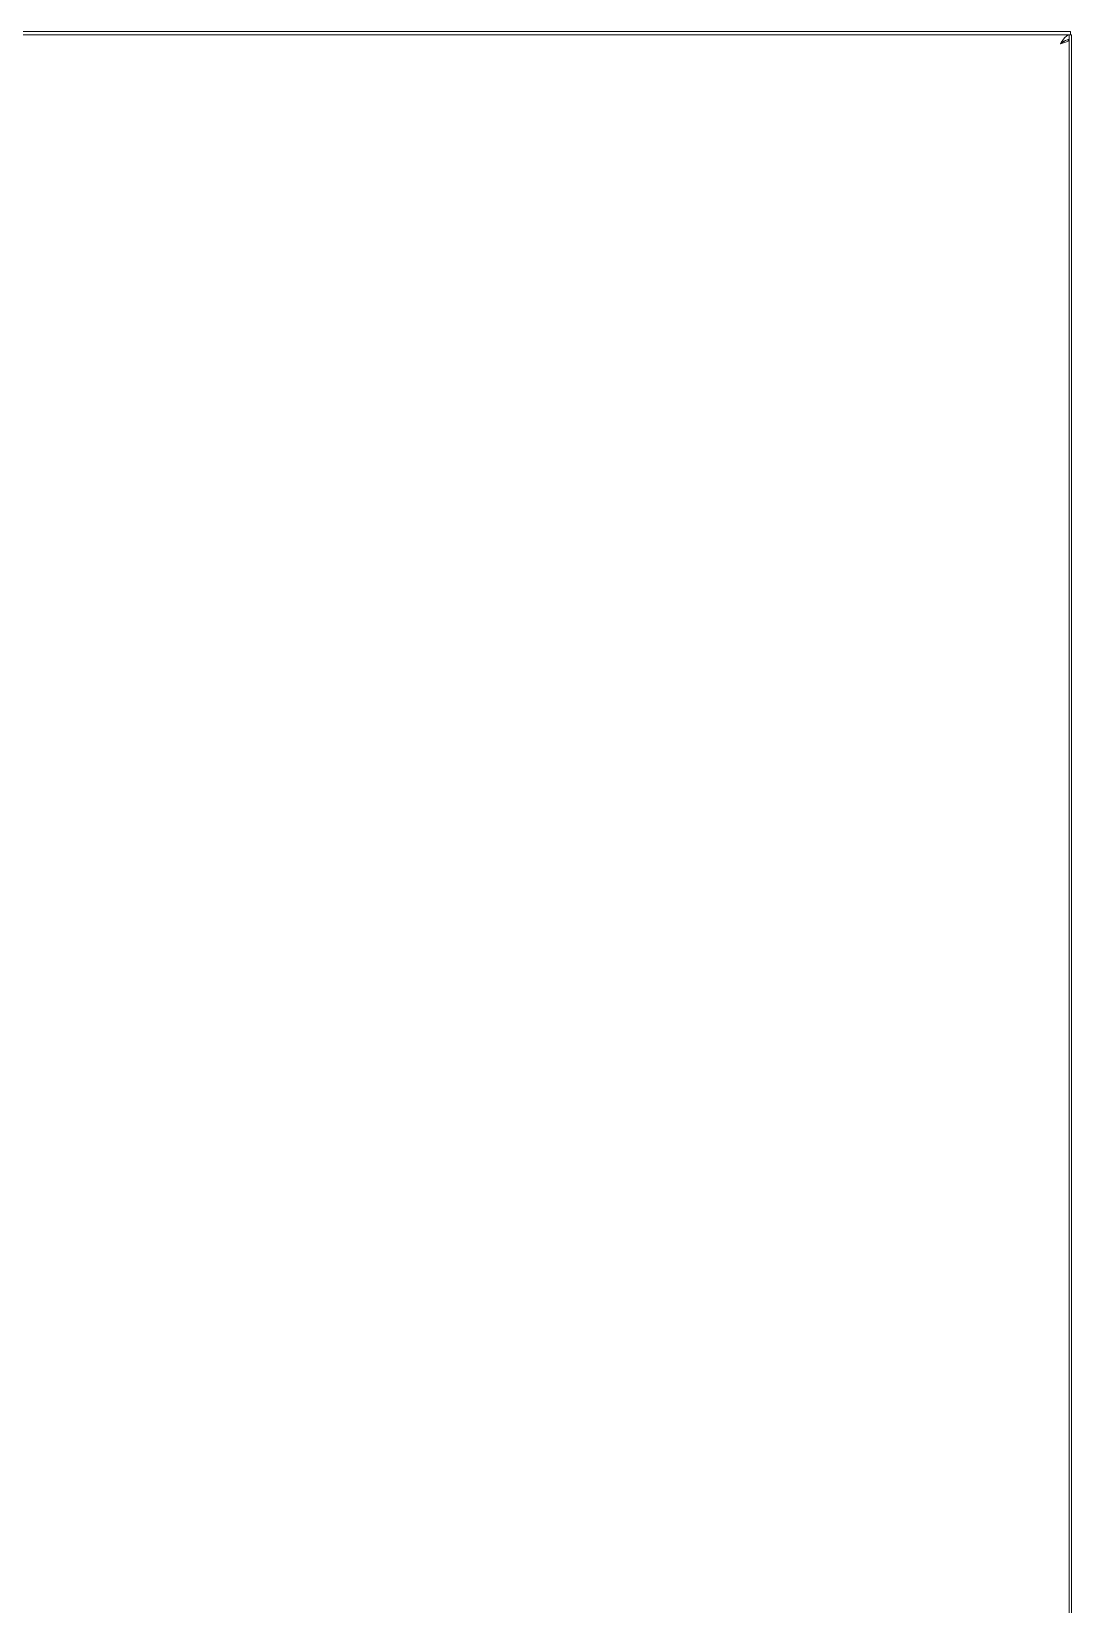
# Model space of a CAD drawing. Header units: millimetres. Extents: x 0 to 72, y -17 to 199.
# Drawn here: x 35.8 to 71.5, y 145 to 199 of the extents above; entities that cross this region are included whole.
import ezdxf

# ---------------------------------------------------------------- set-up
doc = ezdxf.new("R2010")
doc.units = ezdxf.units.MM
doc.layers.add('Visible (ANSI)', color=7, linetype='Continuous', lineweight=50)

msp = doc.modelspace()

# ---------------------------------------------------------------- linework, layer by layer
at = {"layer": 'Visible (ANSI)', "lineweight": 18}
for p, q in [((0.675, 199.037), (70.837, 199.037)), ((70.837, 199.037), (71.472, 199.037)), ((71.472, 198.915), (71.472, 199.037)), ((-0.001, 198.915), (71.432, 198.915)), ((71.132, 198.613), (71.135, 198.616)), ((71.396, 198.76), (71.432, 198.76)), ((71.432, 198.762), (71.432, 198.915)), ((71.511, 198.915), (71.432, 198.915)), ((71.432, 198.76), (71.432, 10.399)), ((71.511, 0), (71.511, 198.915))]:
    msp.add_line(p, q, dxfattribs=at)
for points, knots in [([(71.432, 198.915), (71.365, 198.915), (71.299, 198.857), (71.233, 198.769), (71.198, 198.721), (71.162, 198.666), (71.127, 198.61)], [0, 0, 0, 0, 1.022257, 1.022257, 1.022257, 1.570796, 1.570796, 1.570796, 1.570796]), ([(71.127, 198.61), (71.205, 198.672), (71.284, 198.731), (71.363, 198.753), (71.386, 198.759), (71.409, 198.762), (71.432, 198.762)], [0, 0, 0, 0, 1.215675, 1.215675, 1.215675, 1.570796, 1.570796, 1.570796, 1.570796]), ([(71.127, 198.61), (71.231, 198.642), (71.333, 198.675), (71.387, 198.707), (71.416, 198.725), (71.432, 198.742), (71.432, 198.76)], [0, 0, 0, 0, 1.022257, 1.022257, 1.022257, 1.570796, 1.570796, 1.570796, 1.570796])]:
    msp.add_open_spline(points, degree=3, knots=knots, dxfattribs=at)
msp.add_open_spline([(71.127, 198.61), (71.175, 198.64), (71.223, 198.671), (71.251, 198.701)], degree=3, dxfattribs=at)

doc.saveas('drawing.dxf')
